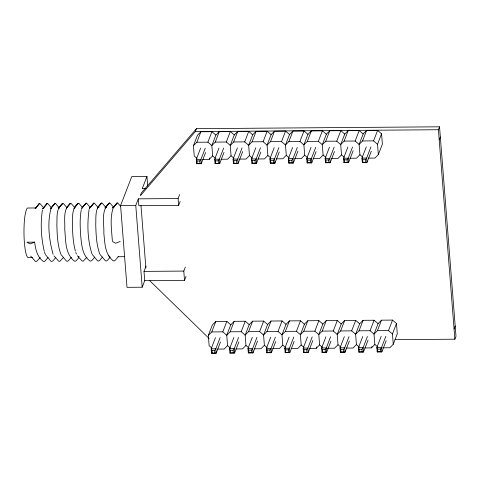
<?xml version="1.0" encoding="UTF-8"?>
<svg xmlns="http://www.w3.org/2000/svg" width="480" height="480" viewBox="0 0 480 480"><rect width="100%" height="100%" fill="white"/><g stroke="black" fill="none" stroke-linecap="round" stroke-linejoin="round"><path stroke-width="0.72" d="M42.438 209.874C40.308 223.596 41.142 237.858 44.286 251.358M81.318 209.574C79.572 218.832 80.142 228.36 80.862 237.702C81.81 246.012 82.542 255.468 89.844 260.946L90.912 261.114L91.962 260.406L94.722 257.112M89.094 209.514C87.024 224.226 87.51 239.748 91.98 253.98M112.356 240.852C111.636 229.89 109.602 217.908 113.364 207.414L113.868 207.564L110.034 203.142L109.404 202.968L105.588 207.474L106.086 207.624L102.258 203.202L101.628 203.028C94.614 208.188 96.108 217.332 95.742 224.88C96.066 234.63 96.366 244.668 99.756 253.92M105.102 208.074L109.404 202.968C100.602 210.444 104.268 223.23 103.842 233.286C104.898 242.868 104.742 254.25 113.178 260.766L114.24 260.94L115.29 260.226L118.512 256.38M146.04 266.124L144.006 271.386L144.732 280.638L142.194 287.214L127.008 287.334L120.582 205.542L131.76 176.568L146.946 176.448L147.708 186.114M142.194 287.214L135.768 205.422L138.306 198.846L178.092 198.54L179.61 194.592M146.946 176.448L142.254 188.616L145.938 188.586M140.448 195.312L141.126 193.56M140.712 195.33L195.312 131.604L196.44 128.676L439.536 126.81L456 336.276L454.872 339.198L395.034 339.66M197.064 158.448L194.244 156.018L193.428 145.704L197.478 135.222L200.886 131.754L211.932 131.67L215.886 135.078L211.842 145.566L212.652 155.874L215.472 158.31M193.428 145.704L196.842 142.242L200.886 131.754M200.592 148.188L196.272 159.378L196.614 163.74L201.294 163.704L205.608 152.514M138.306 198.846L138.846 205.716L178.632 205.41L180.15 201.468M205.266 148.152L200.952 159.342L199.8 160.95L200.004 163.572L201.294 163.704L200.952 159.342L196.272 159.378L196.992 160.974L197.202 163.59L196.614 163.74M196.842 142.242L207.888 142.158L211.932 131.67M207.888 142.158L211.842 145.566L215.25 142.098L219.3 131.616L230.346 131.532L234.294 134.94L230.25 145.422L231.06 155.736L233.886 158.166M202.614 159.39L209.238 159.342L209.778 157.944M219 148.044L214.68 159.234L215.028 163.602L219.702 163.566L224.022 152.37M223.674 148.008L219.36 159.198L218.208 160.812L218.418 163.428L219.702 163.566L219.36 159.198L214.68 159.234L215.406 160.83L215.61 163.452L215.028 163.602M215.25 142.098L226.296 142.014L230.346 131.532M144.732 280.638L184.518 280.332L183.792 271.08L185.31 267.132M226.296 142.014L230.25 145.422L233.664 141.96L237.708 131.472L248.754 131.388L252.708 134.796L248.658 145.284L249.468 155.592L252.294 158.028M184.518 280.332L186.042 276.39M237.408 147.906L233.094 159.096L233.436 163.458L238.11 163.422L242.7 151.53M242.088 147.87L237.768 159.06L236.622 160.668L236.826 163.29L238.11 163.422L237.768 159.06L233.094 159.096L233.814 160.692L234.018 163.308L233.436 163.458M233.664 141.96L244.71 141.876L248.754 131.388M244.71 141.876L248.658 145.284L252.072 141.816L256.116 131.334L267.162 131.244L271.116 134.658L267.072 145.14L267.882 155.454L270.702 157.884M255.822 147.762L251.502 158.952L251.844 163.314L256.518 163.284L260.838 152.088M260.496 147.726L256.176 158.916L255.03 160.53L255.234 163.146L256.518 163.284L256.176 158.916L251.502 158.952L252.222 160.548L252.432 163.17L251.844 163.314M252.072 141.816L263.118 141.732L267.162 131.244M263.118 141.732L267.072 145.14L270.48 141.678L274.53 131.19L285.57 131.106L289.524 134.514L285.48 145.002L286.29 155.31L289.11 157.746M274.23 147.618L269.91 158.814L270.252 163.176L274.932 163.14L279.246 151.95M278.904 147.582L274.59 158.778L273.438 160.386L273.642 163.002L274.932 163.14L274.59 158.778L269.91 158.814L270.636 160.41L270.84 163.026L270.252 163.176M270.48 141.678L281.526 141.594L285.57 131.106M211.974 348.144L209.148 345.714L208.338 335.4L212.388 324.918L215.796 321.45L226.842 321.366L230.796 324.774L226.752 335.262L227.562 345.57L230.382 348.006M208.338 335.4L211.752 331.938L215.796 321.45M281.526 141.594L285.48 145.002L288.888 141.534L292.938 131.046L303.984 130.962L307.932 134.37L303.888 144.858L304.698 155.166L307.524 157.602M215.478 337.632L211.164 348.822L211.506 353.19L216.18 353.154L220.5 341.958M212.046 351.786L211.506 353.19L216.18 353.154L215.838 348.786L220.158 337.596M292.638 147.48L288.318 158.67L288.666 163.032L293.34 162.996L297.93 151.11M211.752 331.938L222.798 331.854L226.842 321.366M297.312 147.444L292.998 158.634L291.846 160.242L292.056 162.864L293.34 162.996L292.998 158.634L288.318 158.67L289.044 160.266L289.248 162.882L288.666 163.032M288.888 141.534L299.934 141.45L303.984 130.962M222.798 331.854L226.752 335.262L230.16 331.794L234.21 321.312L245.25 321.228L249.204 324.636L245.16 335.118L245.97 345.432L248.79 347.862M299.934 141.45L303.888 144.858L307.302 141.396L311.346 130.908L322.392 130.824L326.346 134.232L322.296 144.72L323.106 155.028L325.932 157.464M233.892 337.488L229.572 348.684L229.914 353.046L234.588 353.01L238.908 341.82M311.046 147.336L306.732 158.526L307.074 162.894L311.748 162.858L316.068 151.668M238.566 337.458L234.246 348.648L233.1 350.256L233.304 352.878L234.588 353.01L234.246 348.648L229.572 348.684L230.292 350.28L230.502 352.896L229.914 353.046M230.16 331.794L241.206 331.71L245.25 321.228M315.726 147.3L311.406 158.49L310.26 160.104L310.464 162.72L311.748 162.858L311.406 158.49L306.732 158.526L307.452 160.122L307.656 162.744L307.074 162.894M307.302 141.396L318.348 141.306L322.392 130.824M241.206 331.71L245.16 335.118L248.568 331.656L252.618 321.168L263.664 321.084L267.612 324.492L263.568 334.98L264.378 345.288L267.204 347.724M318.348 141.306L322.296 144.72L325.71 141.252L329.754 130.764L340.8 130.68L344.754 134.088L340.71 144.576L341.52 154.884L344.34 157.32M252.3 337.35L247.98 348.54L248.322 352.902L253.002 352.872L257.586 340.98M329.46 147.198L325.14 158.388L325.482 162.75L330.156 162.714L334.476 151.524M256.974 337.314L252.66 348.504L251.508 350.118L251.712 352.734L253.002 352.872L252.66 348.504L247.98 348.54L248.706 350.136L248.91 352.758L248.322 352.902M248.568 331.656L259.614 331.572L263.664 321.084M334.134 147.162L329.814 158.352L328.668 159.96L328.872 162.582L330.156 162.714L329.814 158.352L325.14 158.388L325.86 159.984L326.07 162.6L325.482 162.75M325.71 141.252L336.756 141.168L340.8 130.68M259.614 331.572L263.568 334.98L266.982 331.512L271.026 321.03L282.072 320.94L286.026 324.348L281.976 334.836L282.786 345.144L285.612 347.58M336.756 141.168L340.71 144.576L344.118 141.108L348.168 130.626L359.208 130.542L363.162 133.95L359.118 144.432L359.928 154.746L362.748 157.182M270.708 337.206L266.388 348.402L266.736 352.764L271.41 352.728L275.73 341.538M347.868 147.054L343.548 158.244L343.89 162.612L348.57 162.576L353.154 150.684M275.382 337.17L271.068 348.366L269.916 349.974L270.126 352.59L271.41 352.728L271.068 348.366L266.388 348.402L267.114 349.998L267.318 352.614L266.736 352.764M266.982 331.512L278.028 331.428L282.072 320.94M352.542 147.018L348.228 158.208L347.076 159.822L347.28 162.438L348.57 162.576L348.228 158.208L343.548 158.244L344.274 159.84L344.478 162.462L343.89 162.612M344.118 141.108L355.164 141.024L359.208 130.542M278.028 331.428L281.976 334.836L285.39 331.374L289.434 320.886L300.48 320.802L304.434 324.21L300.39 334.698L301.2 345.006L304.02 347.442M355.164 141.024L359.118 144.432L362.526 140.97L366.576 130.482L377.622 130.398L381.57 133.806L382.38 144.12L378.336 154.602L374.922 158.07L368.298 158.118M289.116 337.068L284.802 348.258L285.144 352.62L289.818 352.584L294.138 341.394M366.276 146.916L361.956 158.106L362.304 162.468L366.978 162.432L371.298 151.242M293.796 337.032L289.476 348.222L288.33 349.83L288.534 352.452L289.818 352.584L289.476 348.222L284.802 348.258L285.522 349.854L285.726 352.47L285.144 352.62M285.39 331.374L296.436 331.29L300.48 320.802M370.956 146.88L366.636 158.07L365.484 159.678L365.694 162.3L366.978 162.432L366.636 158.07L361.956 158.106L362.682 159.702L362.886 162.318L362.304 162.468M362.526 140.97L373.572 140.886L377.622 130.398M296.436 331.29L300.39 334.698L303.798 331.23L307.848 320.742L318.888 320.658L322.842 324.066L318.798 334.554L319.608 344.862L322.428 347.298M378.336 154.602L377.526 144.294L381.57 133.806M307.53 336.924L303.21 348.114L303.552 352.482L308.226 352.446L312.816 340.554M312.204 336.888L307.884 348.078L306.738 349.692L306.942 352.308L308.226 352.446L307.884 348.078L303.21 348.114L303.93 349.71L304.14 352.332L303.552 352.482M303.798 331.23L314.844 331.146L318.888 320.658M314.844 331.146L318.798 334.554L322.206 331.092L326.256 320.604L337.302 320.52L341.25 323.928L337.206 334.41L338.016 344.724L340.842 347.16M309.57 348.378L316.194 348.33L316.734 346.932M325.938 336.786L321.618 347.976L321.96 352.338L326.64 352.302L330.954 341.112M330.612 336.75L326.298 347.94L325.146 349.548L325.35 352.17L326.64 352.302L326.298 347.94L321.618 347.976L322.344 349.572L322.548 352.188L321.96 352.338M322.206 331.092L333.252 331.002L337.302 320.52M333.252 331.002L337.206 334.41L340.62 330.948L344.664 320.46L355.71 320.376L359.664 323.784L355.614 334.272L356.424 344.58L359.25 347.016M344.346 336.642L340.026 347.832L340.374 352.2L345.048 352.164L349.368 340.974M349.026 336.606L344.706 347.796L343.554 349.41L343.764 352.026L345.048 352.164L344.706 347.796L340.026 347.832L340.752 349.428L340.956 352.05L340.374 352.2M340.62 330.948L351.666 330.864L355.71 320.376M351.666 330.864L355.614 334.272L359.028 330.804L363.072 320.322L374.118 320.238L378.072 323.646L374.028 334.128L374.838 344.442L377.658 346.872M454.872 339.198L438.408 129.738L439.536 126.81M362.754 336.504L358.44 347.694L358.782 352.056L363.456 352.02L368.046 340.134M439.212 139.962L440.34 137.034M367.434 336.468L363.114 347.658L361.968 349.266L362.172 351.888L363.456 352.02L363.114 347.658L358.44 347.694L359.16 349.29L359.364 351.906L358.782 352.056M359.028 330.804L370.074 330.72L374.118 320.238M370.074 330.72L374.028 334.128L377.436 330.666L381.486 320.178L392.532 320.094L396.48 323.502L397.29 333.816L393.246 344.298L389.832 347.766L382.47 347.82M364.794 347.958L371.424 347.904L371.964 346.506M381.168 336.36L376.848 347.55L377.19 351.918L381.87 351.882L386.184 340.692M385.842 336.324L381.522 347.514L380.376 349.128L380.58 351.744L381.87 351.882L381.522 347.514L376.848 347.55L377.568 349.146L377.778 351.768L377.19 351.918M377.436 330.666L388.482 330.582L392.532 320.094M393.246 344.298L392.436 333.99L396.48 323.502M454.068 328.974L455.196 326.052M214.896 353.016L214.692 350.4L215.838 348.786L211.164 348.822L211.884 350.418L212.088 353.04M42.888 208.548L47.196 203.448L42.888 208.548L47.196 203.448L47.826 203.622L51.654 208.038L51.156 207.894C47.082 222.702 48.948 239.526 53.094 254.28M66.732 207.372L63.378 203.502L62.748 203.328C55.674 208.428 57.264 217.668 56.862 225.18C57.18 234.93 57.486 244.968 60.87 254.22M81.774 208.248L86.076 203.148L81.774 208.248L86.076 203.148L86.706 203.322L90.534 207.744M89.55 208.194L93.852 203.088L89.55 208.194L93.852 203.088L94.482 203.262L98.31 207.684M40.29 257.526L36.474 261.534L35.412 261.36L30.66 256.056M48.066 257.466L45.3 260.766L44.256 261.474L43.188 261.306C37.11 256.74 35.478 249.228 34.668 242.13L26.892 242.19L30.108 243.912L34.668 242.13M55.842 257.406L53.076 260.706L52.032 261.414L50.964 261.246L45.618 254.874M63.618 257.352L59.808 261.354L58.74 261.186L53.988 255.882M71.394 257.292L68.628 260.586L67.584 261.294L66.516 261.126L61.17 254.754M78.708 257.778L76.404 260.526L75.36 261.234L74.292 261.066C64.842 253.44 65.832 240.186 64.734 229.308C65.244 220.578 62.472 209.472 70.524 203.268L71.154 203.442L74.982 207.864M86.946 257.172L83.136 261.174L82.068 261.006L77.316 255.702M102.498 257.052L99.738 260.346L98.688 261.054L97.62 260.886L92.274 254.514M110.274 256.992L107.514 260.286L106.464 261L105.402 260.826L100.05 254.454M97.326 208.134L101.628 203.028L97.812 207.534M35.604 208.014L39.42 203.508L40.05 203.682L43.878 208.098L43.38 207.954M51.156 207.894L54.972 203.388L55.602 203.562L59.43 207.984L58.932 207.834M113.364 207.414L117.18 202.908L117.81 203.088L120.684 206.4M141.348 192.978L196.44 128.676M215.886 135.078L219.3 131.616M209.238 159.342L212.652 155.874M234.294 134.94L237.708 131.472M231.06 155.736L227.646 159.198L221.022 159.252M252.708 134.796L256.116 131.334M249.468 155.592L246.06 159.06L239.43 159.108M271.116 134.658L274.53 131.19M267.882 155.454L264.468 158.916L257.838 158.964M289.524 134.514L292.938 131.046M286.29 155.31L282.876 158.772L276.252 158.826M307.932 134.37L311.346 130.908M304.698 155.166L301.284 158.634L294.66 158.682M326.346 134.232L329.754 130.764M323.106 155.028L319.698 158.49L313.068 158.544M344.754 134.088L348.168 130.626M341.52 154.884L338.106 158.352L331.476 158.4M363.162 133.95L366.576 130.482M359.928 154.746L356.514 158.208L349.89 158.262M230.796 324.774L234.21 321.312M227.562 345.57L224.148 349.038L217.518 349.086M249.204 324.636L252.618 321.168M245.97 345.432L242.556 348.894L235.932 348.948M267.612 324.492L271.026 321.03M264.378 345.288L260.964 348.756L254.34 348.804M286.026 324.348L289.434 320.886M282.786 345.144L279.378 348.612L272.748 348.66M304.434 324.21L307.848 320.742M301.2 345.006L297.786 348.468L291.156 348.522M322.842 324.066L326.256 320.604M316.194 348.33L319.608 344.862M341.25 323.928L344.664 320.46M338.016 344.724L334.602 348.186L327.24 348.246M359.664 323.784L363.072 320.322M356.424 344.58L353.016 348.048L346.386 348.096M378.072 323.646L381.486 320.178M371.424 347.904L374.838 344.442M120.21 241.47L115.644 243.258L112.434 241.53M195.312 131.604L438.408 129.738M196.992 160.974L199.8 160.95M215.406 160.83L218.208 160.812M233.814 160.692L236.622 160.668M252.222 160.548L255.03 160.53M270.636 160.41L273.438 160.386M289.044 160.266L291.846 160.242M307.452 160.122L310.26 160.104M325.86 159.984L328.668 159.96M344.274 159.84L347.076 159.822M362.682 159.702L365.484 159.678M197.202 163.59L200.004 163.572M215.61 163.452L218.418 163.428M234.018 163.308L236.826 163.29M252.432 163.17L255.234 163.146M270.84 163.026L273.642 163.002M289.248 162.882L292.056 162.864M307.656 162.744L310.464 162.72M326.07 162.6L328.872 162.582M344.478 162.462L347.28 162.438M362.886 162.318L365.694 162.3M120.582 205.542L135.768 205.422M36.444 207.96L27.51 208.032A24.834 4.152 89.6 0 0 26.466 209.55L25.536 212.646A24.834 4.152 89.6 0 0 24.324 241.644L24.882 247.338A24.834 4.152 89.6 0 0 28.752 257.424L32.478 257.394M58.038 207.798L59.526 207.786M89.304 207.558L90.792 207.546M97.494 207.492L98.982 207.48M104.94 207.438L106.428 207.426M112.386 207.378L113.874 207.366M118.092 256.734L124.794 256.686M144.006 271.386L183.792 271.08M211.884 350.418L214.692 350.4M230.292 350.28L233.1 350.256M248.706 350.136L251.508 350.118M267.114 349.998L269.916 349.974M285.522 349.854L288.33 349.83M303.93 349.71L306.738 349.692M322.344 349.572L325.146 349.548M340.752 349.428L343.554 349.41M359.16 349.29L361.968 349.266M377.568 349.146L380.376 349.128M230.502 352.896L233.304 352.878M248.91 352.758L251.712 352.734M267.318 352.614L270.126 352.59M285.726 352.47L288.534 352.452M304.14 352.332L306.942 352.308M322.548 352.188L325.35 352.17M340.956 352.05L343.764 352.026M359.364 351.906L362.172 351.888M377.778 351.768L380.58 351.744M78.24 256.584L79.17 256.734M373.572 140.886L377.526 144.294M388.482 330.582L392.436 333.99M108.42 255.462L109.344 256.35M149.85 280.806L209.106 338.472M82.758 207.804L78.93 203.382L78.3 203.208C71.286 208.368 72.774 217.512 72.414 225.06C72.612 233.802 73.11 242.646 75.39 251.124M75.792 252.402L76.428 254.1M44.478 252.078L45.318 254.34M178.092 198.54L178.632 205.41M140.982 205.566L145.89 268.026M74.484 207.714L73.992 208.308L78.3 203.208L74.484 207.714M38.802 204.216L35.112 208.608L39.42 203.508L38.802 204.216M54.354 204.096L50.664 208.488L54.972 203.388L54.354 204.096M62.13 204.036L58.44 208.428L62.748 203.328L62.13 204.036M69.906 203.976L66.216 208.368L70.524 203.268L69.906 203.976M116.562 203.616L112.878 208.014L117.18 202.908L116.562 203.616"/></g></svg>
